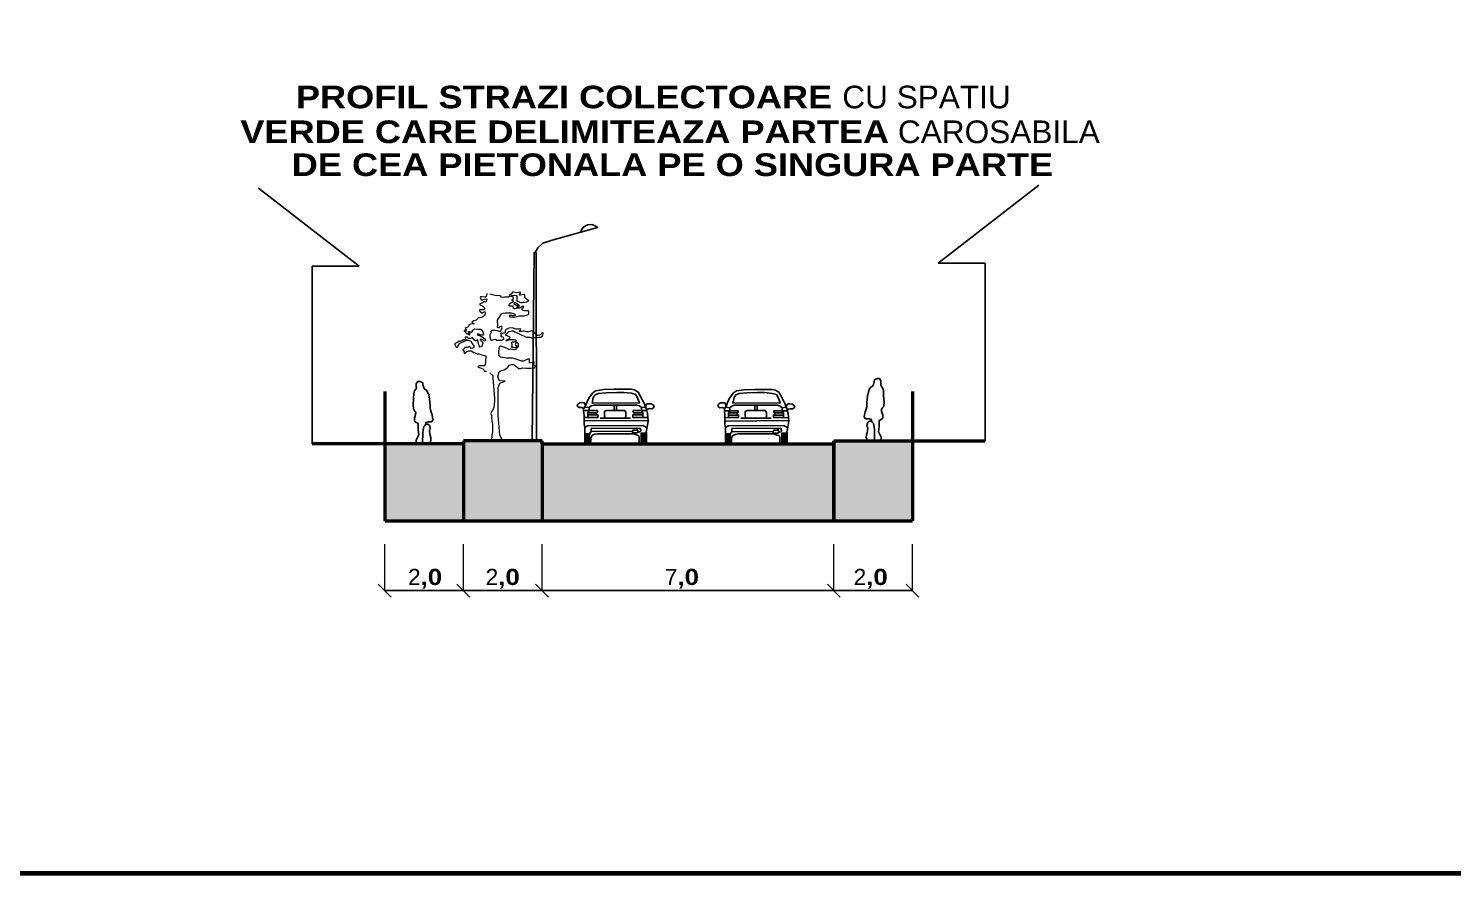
# Model space of a CAD drawing. Header units: metres. Extents: x 783184 to 1587399, y 282652 to 580595.
# Drawn here: x 790542 to 792658, y 284333 to 285589 of the extents above; entities that cross this region are included whole.
import ezdxf

# ---------------------------------------------------------------- set-up
doc = ezdxf.new("R2010")
doc.units = ezdxf.units.M
doc.header["$LTSCALE"] = 0.5
for name, color, linetype in [('INDICATOR', 7, 'CONTINUOUS'), ('LIM_TERITORIU ADMINISTRATIV', 7, 'CONTINUOUS'), ('Lines', 7, 'CONTINUOUS'), ('strazi', 7, 'CONTINUOUS')]:
    doc.layers.add(name, color=color, linetype=linetype)
doc.layers.add('sectiuni', color=240, linetype='CONTINUOUS', lineweight=35)
doc.styles.add('GENERATED_STYLE_1', font='arial.ttf')

msp = doc.modelspace()

# ---------------------------------------------------------------- hatches: boundary and pattern name
at = {"layer": 'strazi', "lineweight": 50, "true_color": 0x5e5e5e}
h = msp.add_hatch(color=251, dxfattribs=at)
h.dxf.hatch_style = 1
h.paths.add_polyline_path([(791188.50351, 284971.92038), (791071.67583, 284971.92038), (791071.67583, 284857.0795), (791126.75868, 284857.0795), (791188.50351, 284857.0795)])
h.paths.add_polyline_path([(791738.93547, 284971.92038), (791663.86575, 284971.92038), (791663.86575, 284971.62792), (791658.75287, 284971.62792), (791658.73565, 284971.92038), (791586.52309, 284971.92038), (791586.51349, 284971.74169), (791584.81726, 284971.77628), (791577.75116, 284971.92038), (791454.83631, 284971.92038), (791454.83631, 284971.80661), (791449.72342, 284971.80661), (791449.71673, 284971.92038), (791305.33119, 284971.92038), (791305.33119, 284857.0795), (791738.93547, 284857.0795)])
h.paths.add_polyline_path([(791855.76315, 284976.36466), (791738.93547, 284976.36466), (791738.93547, 284857.0795), (791855.76315, 284857.0795)])
at = {"layer": 'strazi', "lineweight": 50, "true_color": 0x66cc00}
h = msp.add_hatch(color=72, dxfattribs=at)
h.dxf.hatch_style = 1
h.paths.add_polyline_path([(791305.33119, 284971.92038), (791305.33119, 284976.36466), (791188.50351, 284976.36466), (791188.50351, 284857.0795), (791305.33119, 284857.0795)])

# ---------------------------------------------------------------- linework, layer by layer
at = {"layer": 'INDICATOR', "color": 0, "lineweight": 100}
msp.add_lwpolyline([(783183.90475, 284333.37838), (783183.90475, 292543.37838), (794773.90475, 292543.37838), (794773.90475, 284333.37838)], close=True, dxfattribs=at)
at = {"layer": 'LIM_TERITORIU ADMINISTRATIV', "linetype": 'Continuous'}
for p, q in [((791062.07583, 284763.2084), (791081.27583, 284744.0084)), ((791738.93547, 284753.6084), (791071.67583, 284753.6084)), ((791178.90351, 284763.2084), (791198.10351, 284744.0084)), ((791295.73119, 284763.2084), (791314.93119, 284744.0084)), ((791729.33547, 284763.2084), (791748.53547, 284744.0084)), ((791729.33547, 284763.2084), (791748.53547, 284744.0084)), ((791855.76315, 284753.6084), (791738.93547, 284753.6084)), ((791846.16315, 284763.2084), (791865.36315, 284744.0084))]:
    msp.add_line(p, q, dxfattribs=at)
at = {"layer": 'Lines', "linetype": 'Continuous'}
for p, q in [((791033.66598, 285235.55418), (790884.09889, 285351.28748)), ((791893.773, 285239.99847), (792043.34009, 285355.73176)), ((790963.86731, 284971.92038), (790963.86731, 285235.55418)), ((790963.86731, 285235.55418), (791033.66598, 285235.55418)), ((791963.57167, 285239.99847), (791893.773, 285239.99847)), ((791963.57167, 284976.36466), (791963.57167, 285239.99847))]:
    msp.add_line(p, q, dxfattribs=at)
at = {"layer": 'Lines', "linetype": 'ByBlock', "lineweight": 5}
for p, q in [((791071.67583, 284753.6084), (791071.67583, 284822.45543)), ((791188.50351, 284753.6084), (791188.50351, 284822.45543)), ((791305.33119, 284753.6084), (791305.33119, 284822.45543)), ((791738.93547, 284753.6084), (791738.93547, 284822.45543)), ((791738.93547, 284753.6084), (791738.93547, 284822.45543)), ((791855.76315, 284753.6084), (791855.76315, 284822.45543))]:
    msp.add_line(p, q, dxfattribs=at)
at = {"layer": 'sectiuni', "color": 0, "linetype": 'ByBlock', "lineweight": 25}
for points in [[(791295.07626, 285255.77666), (791299.34728, 285262.64597), (791306.69563, 285269.6569), (791320.39017, 285274.33082), (791362.80994, 285286.01567), (791364.32028, 285290.7963), (791367.36815, 285294.24506), (791373.11888, 285297.17651), (791379.38718, 285297.4639), (791384.16024, 285295.45211), (791387.8407, 285292.98053), (791362.80994, 285286.01567)], [(791290.59202, 284976.36466), (791293.69134, 285255.77666), (791296.46119, 285255.77666), (791297.3343, 284976.36466)], [(791118.39928, 284971.92038), (791118.39928, 284977.27196), (791120.30878, 284981.02551), (791122.3613, 284985.06019), (791121.32722, 284993.04954), (791121.13623, 284998.9025), (791121.13623, 285002.08348), (791118.33567, 285003.48311), (791115.98059, 285005.51892), (791115.98059, 285009.81693), (791117.57177, 285015.28822), (791117.89003, 285018.97812), (791116.48973, 285020.25051), (791114.96215, 285022.09546), (791114.38929, 285024.70387), (791113.68911, 285028.52102), (791114.55514, 285039.17669), (791114.82367, 285046.42476), (791116.07705, 285050.36197), (791118.67325, 285054.20968), (791118.49421, 285056.89416), (791118.49421, 285060.65241), (791120.91143, 285064.14223), (791124.40288, 285064.41065), (791128.16297, 285062.35259), (791128.43155, 285059.22069), (791129.59539, 285055.37298), (791130.93826, 285052.86745), (791133.80305, 285051.43573), (791135.41451, 285049.01974), (791137.11551, 285044.45612), (791138.36884, 285038.10289), (791139.35522, 285028.85729), (791139.26568, 285025.00955), (791139.44471, 285022.2356), (791140.519, 285018.83528), (791142.22001, 285014.80857), (791142.75718, 285010.15552), (791143.38384, 285007.47103), (791141.32476, 285004.51813), (791135.95321, 285004.24967), (791132.81984, 285003.53383), (791132.58371, 285001.06627), (791135.81945, 285000.75663), (791137.90547, 284998.82426), (791139.22495, 284995.83495), (791139.2689, 284993.63696), (791138.30133, 284992.71377), (791138.25732, 284989.8124), (791138.91723, 284984.2957), (791139.97277, 284980.55907), (791140.28066, 284977.39391), (791139.75289, 284974.36066), (791139.75289, 284971.92038), (791128.36166, 284971.92038), (791127.9658, 284978.00935), (791128.14173, 284982.71312), (791128.36166, 284987.90045), (791128.6695, 284991.85689), (791129.50533, 284997.36835), (791131.57246, 284999.61033), (791132.58371, 285001.06627)], [(791809.0397, 284976.36466), (791809.0397, 284981.71625), (791807.1302, 284985.4698), (791805.07768, 284989.50448), (791806.11176, 284997.49382), (791806.30275, 285003.34679), (791806.30275, 285006.52776), (791809.1033, 285007.9274), (791811.45839, 285009.96321), (791811.45839, 285014.26122), (791809.8672, 285019.73251), (791809.54895, 285023.42241), (791810.94925, 285024.69479), (791812.47683, 285026.53975), (791813.04968, 285029.14816), (791813.74986, 285032.96531), (791812.88384, 285043.62097), (791812.61531, 285050.86905), (791811.36193, 285054.80625), (791808.76573, 285058.65396), (791808.94477, 285061.33845), (791808.94477, 285065.09669), (791806.52755, 285068.58652), (791803.0361, 285068.85494), (791799.27601, 285066.79687), (791799.00742, 285063.66497), (791797.84359, 285059.81726), (791796.50072, 285057.31174), (791793.63593, 285055.88002), (791792.02447, 285053.46403), (791790.32346, 285048.90041), (791789.07014, 285042.54717), (791788.08375, 285033.30158), (791788.1733, 285029.45383), (791787.99426, 285026.67989), (791786.91998, 285023.27956), (791785.21897, 285019.25286), (791784.6818, 285014.5998), (791784.05513, 285011.91532), (791786.11422, 285008.96241), (791791.48577, 285008.69396), (791794.61914, 285007.97811), (791794.85527, 285005.51056), (791791.61953, 285005.20091), (791789.53351, 285003.26854), (791788.21403, 285000.27924), (791788.17007, 284998.08124), (791789.13765, 284997.15806), (791789.18166, 284994.25668), (791788.52175, 284988.73999), (791787.46621, 284985.00336), (791787.15832, 284981.83819), (791787.68609, 284978.80494), (791787.68609, 284976.36466), (791799.07732, 284976.36466), (791799.47317, 284982.45364), (791799.29725, 284987.15741), (791799.07732, 284992.34474), (791798.76948, 284996.30118), (791797.93365, 285001.81264), (791795.86652, 285004.05462), (791794.85527, 285005.51056)], [(791368.72171, 284972.09907), (791368.91291, 284980.30617), (791368.91291, 284990.27713), (791368.91291, 284995.8379), (791367.76186, 285001.20687), (791367.76186, 285007.15113), (791367.76186, 285014.24586), (791367.18633, 285019.99833), (791367.18633, 285023.64159), (791370.44762, 285029.01056), (791372.36606, 285034.57133), (791376.01101, 285041.09078), (791380.61528, 285047.41853), (791385.02762, 285050.6783), (791396.72999, 285052.21227), (791412.6529, 285052.78754), (791426.84924, 285052.78754), (791437.97608, 285052.78754), (791442.95158, 285051.71774), (791448.18432, 285048.51206), (791451.39156, 285042.77567), (791457.80591, 285030.96539), (791460.50669, 285022.52945), (791462.19469, 285016.79306), (791462.87708, 285005.27677), (791461.52666, 284996.84087), (791460.26789, 284988.9775), (791460.31749, 284987.63807)], [(791380.01218, 285032.31262), (791381.55543, 285040.586), (791384.50161, 285044.6526), (791389.13132, 285046.61577), (791400.49515, 285047.59737), (791416.62902, 285048.15828), (791426.73026, 285048.15828), (791438.09409, 285046.89624), (791444.68793, 285045.07329), (791447.91472, 285038.76308), (791450.1594, 285032.5931), (791380.01218, 285032.31262)], [(791577.75116, 284971.92038), (791577.94235, 284980.12748), (791577.94235, 284990.09845), (791577.94235, 284995.65921), (791576.7913, 285001.02819), (791576.7913, 285006.97244), (791576.7913, 285014.06717), (791576.21578, 285019.81964), (791576.21578, 285023.4629), (791579.47707, 285028.83188), (791581.39551, 285034.39264), (791585.04046, 285040.91209), (791589.64472, 285047.23984), (791594.05706, 285050.49961), (791605.75943, 285052.03358), (791621.68234, 285052.60886), (791635.87868, 285052.60886), (791647.00553, 285052.60886), (791651.98103, 285051.53905), (791657.21377, 285048.33338), (791660.42101, 285042.59699), (791666.83535, 285030.7867), (791669.53614, 285022.35077), (791671.22413, 285016.61437), (791671.90653, 285005.09808), (791670.55611, 284996.66218), (791669.29733, 284988.79881), (791669.34693, 284987.45938)], [(791589.04162, 285032.13393), (791590.58488, 285040.40731), (791593.53106, 285044.47391), (791598.16076, 285046.43708), (791609.52459, 285047.41868), (791625.65846, 285047.9796), (791635.7597, 285047.9796), (791647.12353, 285046.71756), (791653.71738, 285044.8946), (791656.94416, 285038.5844), (791659.18885, 285032.41441), (791589.04162, 285032.13393)], [(791370.08138, 285028.40763), (791369.01283, 285030.96659), (791367.96159, 285032.78157), (791364.52106, 285032.87705), (791361.36723, 285032.59051), (791358.50009, 285030.58448), (791357.44879, 285028.76951), (791358.40454, 285027.05006), (791360.69823, 285025.52166), (791364.04322, 285025.61719), (791366.52805, 285024.85302), (791368.20927, 285025.32563)], [(791375.38377, 285021.13322), (791367.18633, 285021.13322)], [(791375.38377, 285025.51086), (791368.81698, 285026.32608)], [(791373.43723, 285011.04039), (791388.40128, 285011.04039), (791388.40128, 285014.68841), (791373.43723, 285014.68841), (791373.43723, 285011.04039), (791373.43723, 285014.68841), (791373.43723, 285017.72843), (791386.21142, 285017.72843), (791386.21142, 285014.68841), (791386.21142, 285017.72843), (791387.67137, 285018.82282), (791387.67137, 285021.13322), (791375.38377, 285021.13322), (791373.43723, 285017.72843), (791375.38377, 285021.13322), (791375.38377, 285025.51086), (791378.42523, 285028.06445), (791382.43999, 285029.15888), (791419.54606, 285029.15888)], [(791399.39769, 285009.76223), (791398.03982, 285012.97018), (791398.16327, 285017.65879), (791398.22845, 285020.13449), (791401.24939, 285021.23693), (791412.35928, 285021.23693), (791420.01278, 285021.23693), (791427.91316, 285021.36033), (791429.64802, 285018.59395), (791429.64802, 285012.97018), (791428.6777, 285009.76223)], [(791455.10804, 285011.04039), (791440.14399, 285011.04039), (791440.14399, 285014.68841), (791455.10804, 285014.68841), (791455.10804, 285011.04039), (791455.10804, 285014.68841), (791455.10804, 285017.72843), (791442.33385, 285017.72843), (791442.33385, 285014.68841), (791442.33385, 285017.72843), (791440.8739, 285018.82282), (791440.8739, 285021.13322), (791453.16151, 285021.13322), (791455.10804, 285017.72843), (791453.16151, 285021.13322), (791453.16151, 285025.51086), (791450.12005, 285028.06445), (791446.10529, 285029.15888), (791408.99921, 285029.15888)], [(791412.35928, 285021.23693), (791412.35928, 285029.15888)], [(791416.18603, 285021.23693), (791416.18603, 285029.15888)], [(791453.16151, 285025.51086), (791459.3079, 285026.27389)], [(791453.16151, 285021.13322), (791460.91755, 285021.13322)], [(791459.1563, 285026.74742), (791460.22485, 285029.30638), (791461.27609, 285031.12136), (791464.71662, 285031.21685), (791467.87045, 285030.93031), (791470.73759, 285028.92428), (791471.78889, 285027.1093), (791470.83313, 285025.38985), (791468.53945, 285023.86146), (791465.19446, 285023.95699), (791462.70962, 285023.19281), (791460.05544, 285023.93893)], [(791579.11082, 285028.22894), (791578.04227, 285030.7879), (791576.99104, 285032.60288), (791573.55051, 285032.69837), (791570.39667, 285032.41182), (791567.52953, 285030.40579), (791566.47823, 285028.59082), (791567.43399, 285026.87137), (791569.72767, 285025.34298), (791573.07266, 285025.43851), (791575.5575, 285024.67433), (791577.23872, 285025.14694)], [(791584.41321, 285020.95453), (791576.21578, 285020.95453)], [(791584.41321, 285025.33217), (791577.84642, 285026.14739)], [(791582.46668, 285010.8617), (791597.43073, 285010.8617), (791597.43073, 285014.50972), (791582.46668, 285014.50972), (791582.46668, 285010.8617), (791582.46668, 285014.50972), (791582.46668, 285017.54974), (791595.24087, 285017.54974), (791595.24087, 285014.50972), (791595.24087, 285017.54974), (791596.70082, 285018.64413), (791596.70082, 285020.95453), (791584.41321, 285020.95453), (791582.46668, 285017.54974), (791584.41321, 285020.95453), (791584.41321, 285025.33217), (791587.45467, 285027.88576), (791591.46943, 285028.98019), (791628.57551, 285028.98019)], [(791608.42714, 285009.58354), (791607.06927, 285012.7915), (791607.19271, 285017.4801), (791607.25789, 285019.9558), (791610.27884, 285021.05824), (791621.38872, 285021.05824), (791629.04222, 285021.05824), (791636.9426, 285021.18165), (791638.67746, 285018.41527), (791638.67746, 285012.7915), (791637.70714, 285009.58354)], [(791664.13749, 285010.8617), (791649.17344, 285010.8617), (791649.17344, 285014.50972), (791664.13749, 285014.50972), (791664.13749, 285010.8617), (791664.13749, 285014.50972), (791664.13749, 285017.54974), (791651.3633, 285017.54974), (791651.3633, 285014.50972), (791651.3633, 285017.54974), (791649.90335, 285018.64413), (791649.90335, 285020.95453), (791662.19095, 285020.95453), (791664.13749, 285017.54974), (791662.19095, 285020.95453), (791662.19095, 285025.33217), (791659.14949, 285027.88576), (791655.13473, 285028.98019), (791618.02866, 285028.98019)], [(791621.38872, 285021.05824), (791621.38872, 285028.98019)], [(791625.21547, 285021.05824), (791625.21547, 285028.98019)], [(791662.19095, 285025.33217), (791668.33735, 285026.0952)], [(791662.19095, 285020.95453), (791669.94699, 285020.95453)], [(791668.18575, 285026.56873), (791669.2543, 285029.1277), (791670.30553, 285030.94267), (791673.74606, 285031.03816), (791676.8999, 285030.75162), (791679.76704, 285028.74559), (791680.81834, 285026.93061), (791679.86258, 285025.21117), (791677.56889, 285023.68277), (791674.22391, 285023.7783), (791671.73907, 285023.01412), (791669.08489, 285023.76024)], [(791373.43723, 285011.04039), (791367.76186, 285010.69849)], [(791367.76186, 285005.70902), (791462.80499, 285006.49338)], [(791368.91291, 284995.8379), (791372.92508, 284998.59772), (791455.40593, 284998.96498), (791461.30763, 284995.47261)], [(791391.86764, 285009.76223), (791436.67764, 285009.76223)], [(791455.10804, 285011.04039), (791462.56217, 285010.59134)], [(791582.46668, 285010.8617), (791576.7913, 285010.51981)], [(791576.7913, 285005.53033), (791671.83444, 285006.3147)], [(791577.94235, 284995.65921), (791581.95452, 284998.41904), (791664.43538, 284998.78629), (791670.33707, 284995.29392)], [(791600.89708, 285009.58354), (791645.70708, 285009.58354)], [(791664.13749, 285010.8617), (791671.59161, 285010.41265)], [(791368.72171, 284972.09907), (791375.78782, 284971.95497), (791375.78782, 284986.59659), (791368.91291, 284986.59659)], [(791370.74642, 284986.59659), (791370.45006, 284972.06382)], [(791372.35036, 284986.59659), (791372.09481, 284972.03985)], [(791374.32246, 284986.56197), (791374.02532, 284971.99091)], [(791375.78782, 284986.59659), (791378.2922, 284989.83625), (791378.42095, 284994.46926), (791450.93294, 284995.05422), (791452.28285, 284991.80011), (791451.40936, 284989.8159), (791448.47128, 284989.10154), (791447.12137, 284991.48264), (791446.48447, 284995.01834), (791447.12137, 284991.48264), (791448.47128, 284989.10154), (791446.00968, 284987.91101), (791442.91281, 284987.91101), (791439.65709, 284987.91101), (791439.65709, 284990.37148), (791440.53057, 284992.11759), (791447.007, 284992.11759), (791440.53057, 284992.11759), (791439.65709, 284990.37148), (791378.2922, 284989.83625)], [(791375.78782, 284971.95497), (791377.48405, 284971.92038), (791377.78439, 284977.51195), (791377.93502, 284980.31641), (791378.77769, 284982.20539), (791379.47986, 284983.77944), (791381.03525, 284984.91316), (791383.74432, 284985.90604), (791387.62735, 284986.71837), (791438.34343, 284986.78952), (791441.23756, 284986.35389), (791445.58148, 284984.96225), (791448.19902, 284984.23861), (791449.36852, 284983.51498), (791449.42419, 284980.84306), (791449.53559, 284974.99824), (791449.70266, 284972.15937), (791452.75215, 284971.80661)], [(791452.75215, 284971.80661), (791452.75215, 284987.63807), (791460.31749, 284987.63807)], [(791454.83631, 284987.62562), (791454.83631, 284971.80661)], [(791456.53482, 284987.63807), (791456.65085, 284971.80661)], [(791458.7578, 284987.65436), (791458.7578, 284971.80661)], [(791460.54954, 284987.63807), (791460.54954, 284971.80661)], [(791577.75116, 284971.92038), (791584.81726, 284971.77628), (791584.81726, 284986.4179), (791577.94235, 284986.4179)], [(791579.77587, 284986.4179), (791579.4795, 284971.88513)], [(791581.37981, 284986.4179), (791581.12426, 284971.86116)], [(791583.35191, 284986.38328), (791583.05476, 284971.81222)], [(791584.81726, 284986.4179), (791587.32165, 284989.65756), (791587.4504, 284994.29057), (791659.96239, 284994.87554), (791661.31229, 284991.62143), (791660.43881, 284989.63721), (791657.50072, 284988.92286), (791656.15082, 284991.30395), (791655.51391, 284994.83965), (791656.15082, 284991.30395), (791657.50072, 284988.92286), (791655.03912, 284987.73233), (791651.94225, 284987.73233), (791648.68653, 284987.73233), (791648.68653, 284990.19279), (791649.56001, 284991.9389), (791656.03644, 284991.9389), (791649.56001, 284991.9389), (791648.68653, 284990.19279), (791587.32165, 284989.65756)], [(791584.81726, 284971.77628), (791586.51349, 284971.74169), (791586.81383, 284977.33326), (791586.96447, 284980.13772), (791587.80713, 284982.02671), (791588.5093, 284983.60075), (791590.0647, 284984.73448), (791592.77377, 284985.72736), (791596.6568, 284986.53968), (791647.37288, 284986.61083), (791650.26701, 284986.1752), (791654.61093, 284984.78356), (791657.22846, 284984.05993), (791658.39796, 284983.33629), (791658.45363, 284980.66438), (791658.56503, 284974.81956), (791658.73211, 284971.98069), (791661.78159, 284971.62792)], [(791661.78159, 284971.62792), (791661.78159, 284987.45938), (791669.34693, 284987.45938)], [(791663.86575, 284987.44693), (791663.86575, 284971.62792)], [(791665.56426, 284987.45938), (791665.68029, 284971.62792)], [(791667.78725, 284987.47567), (791667.78725, 284971.62792)], [(791669.57899, 284987.45938), (791669.57899, 284971.62792)]]:
    msp.add_lwpolyline(points, dxfattribs=at)
at = {"layer": 'sectiuni', "color": 0, "linetype": 'ByBlock', "lineweight": 20}
for points in [[(791223.90373, 285194.38141), (791223.29455, 285194.38141), (791222.8417, 285192.66142), (791222.29828, 285190.39826), (791220.75859, 285189.76457), (791215.86782, 285190.03615), (791214.05643, 285190.03615), (791213.51301, 285188.94985), (791214.50928, 285186.77722), (791214.96213, 285185.41934), (791216.95466, 285185.78142), (791218.4929, 285186.06094), (791221.75486, 285187.04881), (791223.11341, 285186.68669), (791222.93227, 285184.42354), (791222.02657, 285182.25091), (791220.03403, 285182.70355), (791218.49435, 285182.70355), (791216.86409, 285181.16461), (791215.77725, 285180.44039), (791213.15073, 285179.44462), (791212.69794, 285178.26776), (791217.41679, 285176.14683), (791219.13761, 285174.42683), (791219.7716, 285172.8879), (791220.04331, 285171.62055), (791218.50363, 285170.98685), (791216.96394, 285170.71527), (791213.97514, 285170.98685), (791212.61659, 285170.89633), (791212.43545, 285169.90056), (791213.16001, 285168.54264), (791213.16001, 285168.54264), (791215.8771, 285166.5511), (791217.05451, 285166.37005), (791218.5942, 285167.27529), (791220.40559, 285168.09004), (791220.94901, 285165.46477), (791220.31502, 285163.02056), (791219.13761, 285162.3869), (791217.32622, 285160.57638), (791214.6997, 285159.30903), (791213.06944, 285159.12797), (791210.43558, 285158.19244), (791207.25204, 285155.35139), (791204.06856, 285154.44228), (791201.22611, 285152.39671), (791202.59048, 285150.91937), (791204.5233, 285150.12388), (791199.06586, 285149.32837), (791196.45088, 285148.3056), (791196.45088, 285147.28283), (791196.22346, 285145.80549), (791195.31388, 285144.89635), (791193.83585, 285144.66906), (791192.69885, 285143.9872), (791191.26115, 285143.12502), (791193.26735, 285141.71438), (791192.1304, 285140.00976), (791190.42494, 285139.8961), (791189.28799, 285139.3279), (791190.99339, 285138.64604), (791192.24411, 285138.07784), (791192.24411, 285136.71413), (791193.38106, 285135.35042), (791195.31388, 285135.35042), (791197.58783, 285133.64579), (791198.63773, 285135.04634), (791195.99609, 285136.71413), (791195.99609, 285138.64604), (791197.58783, 285138.64604), (791199.63436, 285137.7369), (791201.11245, 285137.7369), (791202.13569, 285139.21424), (791202.13569, 285140.35067), (791203.95485, 285141.4871), (791205.62081, 285142.52782), (791209.75337, 285142.16895), (791212.02732, 285142.05529), (791214.07442, 285141.95297), (791215.89302, 285141.03252), (791217.37105, 285137.39599), (791218.28063, 285134.44131), (791217.25733, 285133.30488), (791215.89302, 285133.30488), (791213.16427, 285133.87308), (791211.45882, 285134.78222), (791209.07121, 285134.66859), (791210.09445, 285132.96393), (791213.05056, 285132.5094), (791218.05326, 285129.89563), (791220.78195, 285127.05457), (791221.12303, 285125.009), (791219.0765, 285124.21352), (791218.05326, 285126.0318), (791215.89302, 285126.71366), (791213.39169, 285127.05457), (791213.26175, 285126.10116), (791214.98343, 285124.55446), (791216.46146, 285123.64532), (791217.25733, 285121.14518), (791215.66559, 285117.28136), (791215.43822, 285115.57673), (791212.9369, 285115.4631), (791212.25469, 285115.4631), (791212.25469, 285116.94044), (791211.45882, 285118.64507), (791211.11774, 285120.80427), (791210.43558, 285123.19075), (791209.41229, 285126.0318), (791207.70683, 285125.23629), (791206.69226, 285124.76303), (791204.75072, 285126.25909), (791203.04527, 285128.07734), (791201.45353, 285130.00925), (791200.77131, 285128.07734), (791195.65496, 285127.96372), (791194.4043, 285130.3502), (791191.33453, 285130.3502), (791191.33453, 285129.21377), (791192.01669, 285127.05457), (791188.90447, 285126.07133), (791185.99075, 285124.66809), (791183.14835, 285123.87261), (791180.4196, 285123.87261), (791180.4196, 285122.16798), (791178.37307, 285121.59975), (791175.64438, 285120.57698), (791175.75804, 285119.09964), (791177.34983, 285116.14496), (791178.03199, 285115.23582), (791180.4196, 285115.23582), (791180.87439, 285117.84959), (791182.0114, 285120.00878), (791182.80727, 285120.80427), (791184.8538, 285121.71341), (791186.67296, 285122.62255), (791188.94686, 285123.53166), (791190.99339, 285125.009), (791192.04365, 285125.76716), (791193.94951, 285125.80452), (791195.76867, 285125.80452), (791198.15633, 285124.89538), (791200.08916, 285123.98623), (791201.11245, 285121.48612), (791201.83334, 285119.72483), (791203.95485, 285117.84959), (791204.18222, 285116.14496), (791204.18222, 285115.00853), (791203.38635, 285114.32668), (791202.02198, 285113.64482), (791199.74808, 285113.19025), (791199.06586, 285115.12216), (791197.24675, 285116.37225), (791195.99609, 285115.69039), (791193.965, 285114.58305), (791193.965, 285114.58305), (791190.53866, 285115.00853), (791190.53866, 285115.00853), (791189.95246, 285113.53353), (791189.45856, 285112.65587), (791188.60789, 285112.4913), (791187.4828, 285111.99762), (791187.70235, 285110.9005), (791188.74506, 285110.05024), (791189.56828, 285109.80338), (791189.81528, 285109.3097), (791189.76037, 285108.81599), (791189.59574, 285108.1303), (791189.34879, 285107.28004), (791190.00737, 285106.10067), (791191.54404, 285106.67663), (791193.21794, 285108.37716), (791195.30347, 285109.28226), (791196.64804, 285109.7211), (791199.82031, 285109.64909), (791203.86946, 285107.18558), (791208.7988, 285105.6019), (791211.61558, 285105.33795), (791215.84074, 285103.84226), (791221.6288, 285102.28637), (791221.6288, 285100.1677), (791221.27552, 285096.28353), (791221.27552, 285092.92899), (791220.9222, 285089.39787), (791219.50912, 285087.8089), (791216.50624, 285087.45578), (791211.73695, 285087.63233), (791209.79393, 285086.74957), (791212.26688, 285084.98399), (791217.21278, 285083.21845), (791218.97918, 285081.80603), (791219.15585, 285079.51082), (791222.62913, 285079.47229)], [(791246.91735, 284976.36466), (791242.80141, 284984.5925), (791240.29529, 285014.09463), (791240.29529, 285033.8555), (791240.29529, 285055.56462), (791242.52296, 285061.6877), (791250.59818, 285064.74926), (791242.34813, 285065.35076), (791239.88575, 285071.23028), (791241.66414, 285078.4771), (791244.81051, 285080.80154), (791248.91446, 285081.62196), (791252.88163, 285083.9464), (791254.79681, 285085.86068), (791256.57519, 285088.59533), (791260.13196, 285089.68919), (791263.55192, 285089.68919), (791265.3303, 285087.36474), (791268.33988, 285085.58719), (791270.80225, 285083.5362), (791273.53822, 285083.5362), (791276.42432, 285084.41488), (791282.44346, 285084.14143), (791288.3258, 285084.14143), (791293.93455, 285084.55164), (791295.57613, 285087.69646), (791292.21541, 285089.45075), (791292.21541, 285090.7046), (791294.34495, 285092.48212), (791291.06178, 285092.48212), (791286.95782, 285091.66174), (791286.95782, 285093.98618), (791286.95782, 285097.54125), (791284.49544, 285097.54125), (791280.93868, 285095.90046), (791277.98034, 285094.53573), (791275.32993, 285094.53573), (791269.44759, 285096.44739), (791265.12964, 285097.85065), (791261.38699, 285099.06694), (791255.63092, 285099.06694), (791252.34776, 285099.06694), (791246.73901, 285100.13914), (791243.59264, 285100.2759), (791241.81426, 285102.46362), (791240.99347, 285108.89003), (791242.22465, 285115.72668), (791243.45584, 285117.23075), (791249.47498, 285115.17975), (791253.16267, 285113.92319), (791256.31492, 285111.76144), (791259.05089, 285112.99203), (791263.25664, 285112.06864), (791265.75322, 285112.39819), (791267.40187, 285113.4811), (791268.95639, 285114.70524), (791269.80426, 285116.30604), (791270.8877, 285116.30604), (791270.46371, 285117.67145), (791270.41548, 285120.22973), (791269.6147, 285121.73637), (791268.20157, 285122.34846), (791266.74128, 285122.06596), (791265.84632, 285120.79474), (791265.42233, 285119.52352), (791265.84632, 285118.06395), (791266.92971, 285117.64021), (791268.29575, 285117.12228), (791267.02394, 285115.66275), (791266.00265, 285114.4907), (791262.9729, 285114.72108), (791260.71184, 285114.81527), (791260.335, 285116.18064), (791260.85317, 285117.96979), (791260.94735, 285119.4764), (791260.52342, 285121.31263), (791260.05239, 285122.44262), (791261.2771, 285123.24302), (791263.67944, 285123.24302), (791265.56366, 285123.71384), (791266.69419, 285124.60839), (791266.69419, 285125.64422), (791264.00919, 285126.11504), (791261.41843, 285126.30339), (791259.67555, 285126.44462), (791257.69709, 285126.44462), (791255.71869, 285125.55006), (791253.17502, 285124.93798), (791251.95025, 285124.51424), (791252.37424, 285125.83257), (791253.50472, 285126.4917), (791255.48317, 285127.38629), (791257.41448, 285128.61043), (791257.93266, 285129.45791), (791257.21252, 285130.79354), (791253.60538, 285132.03474), (791251.35983, 285132.80743), (791251.59488, 285134.57627), (791253.19147, 285135.81747), (791254.84719, 285137.3542), (791256.04936, 285138.46998), (791258.51346, 285139.00914), (791260.46489, 285139.48199), (791262.2389, 285139.48199), (791263.59896, 285139.00914), (791265.01814, 285138.29987), (791267.20611, 285137.11779), (791269.39402, 285136.05388), (791271.28633, 285135.22641), (791281.59403, 285130.25401), (791287.03377, 285130.25401), (791291.26466, 285128.7437), (791294.28674, 285129.49885), (791297.35986, 285129.78817), (791300.99727, 285130.08496), (791303.54665, 285130.29297), (791305.37703, 285131.4947), (791306.34207, 285133.27544), (791307.08443, 285135.27878), (791307.08443, 285136.54013), (791304.70895, 285135.94656), (791303.44697, 285134.24), (791301.59117, 285133.12705), (791299.5126, 285132.68187), (791297.65681, 285132.68187), (791296.91445, 285133.34965), (791296.02364, 285134.83361), (791295.13283, 285136.24335), (791293.94512, 285136.68852), (791292.98009, 285137.87569), (791291.56965, 285138.91447), (791290.01076, 285139.58222), (791286.74447, 285138.54347), (791285.55676, 285138.17248), (791283.99787, 285138.02408), (791282.29048, 285138.02408), (791281.32545, 285138.76608), (791279.46965, 285139.06286), (791277.46531, 285138.98865), (791275.08989, 285138.69187), (791273.38249, 285138.39508), (791271.89783, 285138.61765), (791271.89783, 285139.73064), (791272.93709, 285140.69521), (791273.62607, 285141.33467), (791272.56591, 285142.32755), (791270.56161, 285142.03074), (791268.18619, 285141.80817), (791266.18184, 285141.88234), (791265.06836, 285142.69852), (791261.69867, 285144.05056), (791256.13119, 285143.75378), (791252.93913, 285142.04722), (791251.23179, 285141.15687), (791250.34098, 285138.41157), (791250.34098, 285136.70501), (791249.30172, 285136.03723), (791248.26246, 285136.03723), (791246.77779, 285135.81465), (791245.96121, 285135.81465), (791244.92195, 285136.11144), (791243.58574, 285136.03723), (791244.17965, 285134.25649), (791244.99618, 285133.88552), (791244.3281, 285132.77253), (791244.25387, 285131.28858), (791246.40662, 285130.8434), (791247.6686, 285130.17562), (791248.26246, 285128.02392), (791248.11401, 285126.46575), (791245.14468, 285125.27858), (791242.6207, 285125.2044), (791238.16671, 285125.3528), (791236.16241, 285126.91093), (791233.26731, 285126.02058), (791230.22375, 285125.3528), (791229.33294, 285126.61415), (791228.21946, 285130.39823), (791228.51641, 285134.25649), (791229.55567, 285137.076), (791230.22375, 285140.3407), (791232.97041, 285140.5633), (791235.64278, 285140.41487), (791237.57285, 285140.11809), (791238.61211, 285140.11809), (791240.98759, 285139.15353), (791243.88269, 285139.07935), (791243.89818, 285139.68393), (791245.21891, 285141.82465), (791246.25817, 285144.49574), (791245.44158, 285145.97969), (791243.66002, 285145.97969), (791242.54648, 285145.46031), (791240.98759, 285144.05056), (791239.65137, 285143.82796), (791239.13174, 285145.46031), (791239.8741, 285147.98304), (791239.8741, 285149.83799), (791239.35323, 285152.16037), (791239.35323, 285155.49924), (791240.68945, 285157.94776), (791242.47101, 285160.54467), (791243.88145, 285162.62219), (791244.99494, 285164.62553), (791247.74159, 285166.03527), (791251.00787, 285166.48048), (791255.23914, 285166.55466), (791259.54468, 285166.55466), (791262.95942, 285165.51592), (791264.74103, 285164.47714), (791265.26066, 285163.14158), (791265.26066, 285162.17701), (791263.85023, 285161.88023), (791261.69743, 285161.88023), (791260.36127, 285162.54801), (791257.16921, 285162.54801), (791256.35268, 285162.4738), (791256.94653, 285160.47049), (791258.80238, 285160.24788), (791261.84593, 285159.65432), (791263.47905, 285159.65432), (791264.0729, 285159.65432), (791268.22703, 285160.95481), (791271.67499, 285161.69995), (791274.56384, 285161.69995), (791278.75734, 285161.69995), (791281.64619, 285162.63142), (791283.97592, 285163.4697), (791285.56011, 285164.40113), (791285.93291, 285167.28858), (791285.56011, 285169.24461), (791283.13722, 285169.24461), (791279.68926, 285169.43089), (791277.17315, 285169.98976), (791275.96171, 285171.38692), (791275.86849, 285172.5978), (791276.98678, 285173.71554), (791278.29138, 285174.18123), (791278.01185, 285175.57839), (791275.77528, 285175.60685), (791274.00472, 285174.39597), (791272.32732, 285173.18509), (791271.02266, 285173.18509), (791270.46354, 285173.18509), (791269.15889, 285172.99881), (791270.43609, 285175.19003), (791271.95112, 285176.56015), (791271.01322, 285177.71395), (791268.84882, 285179.01196), (791267.47803, 285179.94943), (791266.10724, 285181.03111), (791264.66433, 285181.03111), (791263.87072, 285180.45423), (791263.29354, 285178.93985), (791265.81865, 285178.5793), (791267.55021, 285177.71395), (791268.7767, 285177.20918), (791268.7767, 285176.12749), (791268.05522, 285174.90159), (791267.40591, 285173.96412), (791267.40591, 285172.594), (791265.38576, 285172.08923), (791263.87072, 285172.08923), (791263.22136, 285172.73822), (791262.42776, 285173.53146), (791262.86065, 285175.26214), (791262.35563, 285176.12749), (791261.20126, 285176.41593), (791259.54188, 285176.27171), (791257.66607, 285175.98327), (791256.07886, 285177.3534), (791257.44966, 285180.02154), (791259.61405, 285181.46377), (791261.41773, 285182.1849), (791262.93277, 285182.54546), (791262.57205, 285183.98772), (791261.12914, 285184.85304), (791261.05696, 285186.15106), (791262.86065, 285187.37696), (791262.86065, 285188.38654), (791262.64423, 285189.82877), (791261.92274, 285190.33358), (791259.39758, 285190.04514), (791259.25328, 285191.27104), (791260.69625, 285191.92003), (791262.42776, 285191.92003), (791264.95292, 285192.49695), (791266.68443, 285191.99214), (791267.8388, 285191.41526), (791268.12734, 285190.62202), (791268.05522, 285188.45865), (791267.98304, 285187.44907), (791267.8388, 285185.21363), (791268.56023, 285183.69925), (791270.43609, 285182.97815), (791272.31189, 285182.04068), (791273.7548, 285181.82435), (791274.9813, 285181.46377), (791276.35209, 285181.53591), (791277.72288, 285182.1849), (791279.38227, 285182.25701), (791282.70104, 285182.83393), (791284.79331, 285183.41081), (791284.79331, 285183.41081), (791285.80334, 285184.20405), (791283.92753, 285185.50207), (791282.05173, 285186.65586), (791281.25807, 285187.66544), (791279.59874, 285188.74712), (791278.94938, 285189.61244), (791279.81516, 285190.76624), (791279.88728, 285192.42484), (791279.38227, 285193.43438), (791278.08365, 285193.43438), (791275.9192, 285192.8575), (791273.24979, 285192.71328), (791271.95112, 285192.78539), (791271.95112, 285194.37184), (791273.53839, 285195.38142), (791274.0434, 285196.4631), (791272.23972, 285196.89576), (791270.72463, 285196.67943), (791267.8388, 285196.03044), (791263.00494, 285196.82365), (791261.34556, 285196.82365), (791259.68617, 285194.22762), (791257.88249, 285193.29016), (791256.87247, 285192.92961), (791257.16106, 285190.33358), (791255.71809, 285189.61244), (791253.04869, 285189.61244), (791249.6578, 285189.54033), (791246.19473, 285188.89134), (791244.39105, 285189.46822), (791243.95816, 285191.27104), (791241.28875, 285191.99214), (791237.46497, 285191.7037), (791229.63443, 285193.74771), (791227.54729, 285194.11279)], [(791227.91218, 285077.33986), (791232.40379, 285073.3314), (791232.40379, 285069.62374), (791234.5245, 285038.99027), (791234.5245, 285035.63573), (791234.17123, 285030.51564), (791233.64129, 285025.39556), (791231.52162, 285021.86447), (791230.29028, 285019.81325), (791229.40194, 285016.56781), (791230.4618, 285013.91951), (791230.4618, 285010.74152), (791230.63841, 285005.97455), (791231.87494, 285001.03101), (791231.87494, 284995.55781), (791231.52162, 284989.55497), (791230.63841, 284984.43485), (791230.11751, 284976.36466)]]:
    msp.add_lwpolyline(points, dxfattribs=at)
at = {"layer": 'strazi', "color": 0, "lineweight": 50}
for p, q in [((791071.67583, 285049.412), (791071.67583, 284971.92038)), ((791855.76315, 285049.412), (791855.76315, 284971.92038)), ((791071.67583, 284976.36466), (791071.67583, 284857.0795)), ((791305.33119, 284976.36466), (791188.50351, 284976.36466)), ((791188.50351, 284976.36466), (791188.50351, 284857.0795)), ((791305.33119, 284971.92038), (791305.33119, 284976.36466)), ((791738.93547, 284971.92038), (791738.93547, 284976.36466)), ((791738.93547, 284976.36466), (791738.93547, 284857.0795)), ((791738.93547, 284976.36466), (791963.57167, 284976.36466)), ((791855.76315, 284976.36466), (791855.76315, 284857.0795)), ((791188.50351, 284971.92038), (790963.86731, 284971.92038)), ((791305.33119, 284971.92038), (791738.93547, 284971.92038)), ((791305.33119, 284971.92038), (791305.33119, 284857.0795)), ((791738.93547, 284857.0795), (791738.93547, 284971.92038)), ((791071.67583, 284857.0795), (791126.75868, 284857.0795)), ((791126.75868, 284857.0795), (791305.33119, 284857.0795)), ((791305.33119, 284857.0795), (791738.93547, 284857.0795)), ((791738.93547, 284857.0795), (791855.76315, 284857.0795))]:
    msp.add_line(p, q, dxfattribs=at)

# ---------------------------------------------------------------- texts
at = {"layer": 'LIM_TERITORIU ADMINISTRATIV', "linetype": 'Continuous', "attachment_point": 7, "style": 'GENERATED_STYLE_1'}
for s, insert, char_height in [('{\\fArial Black|b1|i0|c238|p34;PROFIL STRAZI COLECTOARE }CU SPATIU{\\fArial Black|b1|i0|c238|p34;    }', (790939.65776, 285469.67008), 33.6), ('{\\fArial Black|b1|i0|c238|p34;VERDE CARE DELIMITEAZA PARTEA} CAROSABILA{\\fArial Black|b1|i0|c238|p34;     }', (790857.01543, 285418.01161), 33.6), ('{\\fArial Black|b1|i0|c238|p34; DE CEA PIETONALA PE O SINGURA PARTE     }', (790918.53163, 285369.0771), 33.6), ('2{\\fArial Black|b1|i0|c238|p34;,0}', (791106.29328, 284756.54093), 24), ('2{\\fArial Black|b1|i0|c238|p34;,0}', (791221.62547, 284756.54093), 24), ('7{\\fArial Black|b1|i0|c238|p34;,0}', (791487.84134, 284756.54093), 24), ('2{\\fArial Black|b1|i0|c238|p34;,0}', (791768.36437, 284756.54093), 24)]:
    msp.add_mtext(s, dxfattribs=dict(at, insert=insert, char_height=char_height))

doc.saveas('drawing.dxf')
